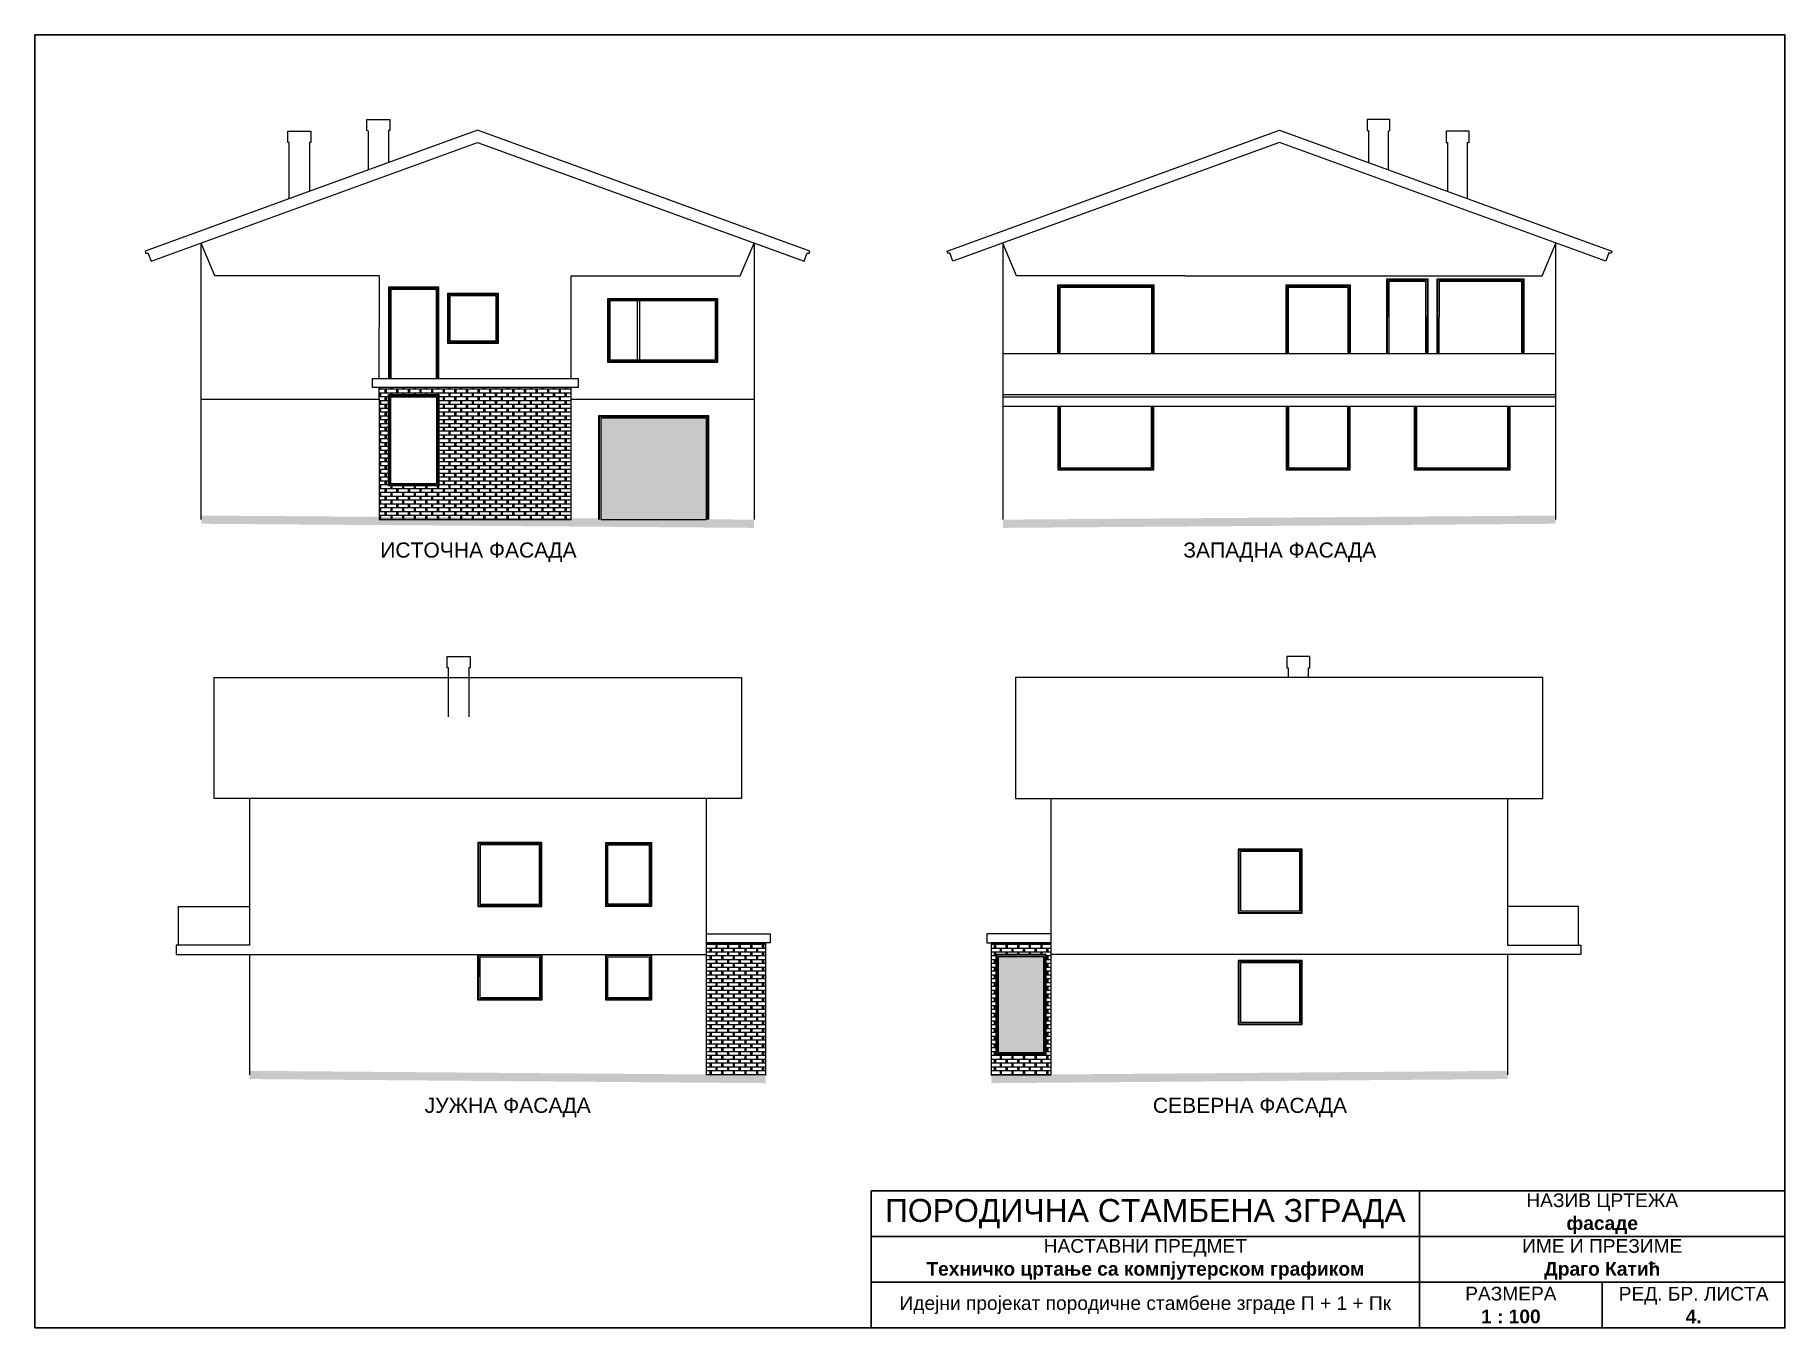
# Model space of a CAD drawing. Header units: millimetres. Extents: x -10 to 3820, y -1561 to 1269.
import ezdxf

# ---------------------------------------------------------------- set-up
doc = ezdxf.new("R2010")
doc.units = ezdxf.units.MM
for name, color, linetype, lineweight in [('Fasada', 251, 'Continuous', 25), ('Fasada @ 1', 251, 'Continuous', 25), ('Sastavnica', 250, 'Continuous', 30), ('Sastavnica @ 1', 250, 'Continuous', 30)]:
    doc.layers.add(name, color=color, linetype=linetype, lineweight=lineweight)
doc.layers.add('Ostalo', color=8, linetype='Continuous')
doc.layers.add('Pomocne', color=2, linetype='Continuous')
doc.styles.add('teskt_stil', font='arial_2.ttf', dxfattribs={"height": 33})
pattern_1 = [(228.0128, (-144.312, -1279.811), (-203.2001727, -228.6002809), [3.41721, -338.305]), (184.9697, (-146.598, -1282.351), (304.80049306, 25.39982075), [5.86405, -580.54]), (132.5104, (-152.44, -1282.859), (253.9998152, -279.4002729), [4.13482, -409.347]), (267.2737, (-162.346, -1289.209), (25.3998897, 507.99983653), [5.34005, -528.664]), (292.8337, (-162.6, -1294.543), (-127.00036056, 304.8001733), [5.23634, -518.398]), (357.2737, (-160.568, -1299.369), (-507.99983653, 25.3998897), [5.34005, -528.664]), (37.6942, (-155.234, -1299.62305), (-330.20020861, -253.99977357), [7.06194, -699.131]), (72.2553, (-149.646, -1295.30505), (177.80035565, 558.80016206), [6.6672, -660.053]), (121.4296, (-147.614, -1288.955), (-203.20005235, 330.1996116), [5.35813, -530.455]), (175.2364, (-150.408, -1284.383), (279.3997805, -25.3997616), [6.11713, -299.739]), (222.3974, (-156.504, -1283.87505), (-304.80000917, -279.3996365), [7.91078, -783.168]), (138.8141, (-137.2, -1289.463), (-177.7998867, 152.3997656), [2.70005, -267.306]), (171.4692, (-139.232, -1287.685), (330.19949596, -50.800128), [5.13682, -508.546]), (225, (-144.312, -1286.923), (-5e-15, -25.39998), [3.59209, -32.3289]), (203.1986, (-146.09, -1283.875), (127.0004283, 50.8002227), [1.93441, -191.506]), (291.8014, (-147.868, -1284.637), (-25.400018, 76.200049), [2.73566, -134.048]), (30.9638, (-146.852, -1287.177), (76.1999195, 50.8000396), [4.4432, -143.663]), (161.5651, (-143.042, -1284.891), (50.800023, -25.399962), [3.21287, -77.109]), (16.3895, (-162.6, -1284.637), (254.00014014, 76.1998415), [4.50088, -445.588]), (70.3462, (-158.282, -1283.367), (-101.5997169, -279.3996049), [3.77599, -373.822]), (293.1986, (-143.042, -1279.811), (-50.8002227, 127.0004283), [3.8688, -189.572]), (343.6105, (-141.518, -1283.367), (-254.00014014, 76.1998415), [4.50088, -445.588]), (339.444, (-162.6, -1300.385), (-127.0001576, 50.7999384), [4.34035, -212.677]), (294.7751, (-158.536, -1301.909), (-126.999704, 279.3998703), [3.63672, -360.036]), (66.8014, (-142.788, -1305.211), (50.8002227, 127.0004283), [3.8688, -189.572]), (17.354, (-141.264, -1301.655), (-330.2000178, -101.59984676), [4.25783, -421.524]), (69.444, (-155.234, -1305.211), (-50.7999384, -127.0001576), [2.17018, -214.848]), (101.3099, (-144.312, -1305.211), (-25.3998746, 101.5996746), [1.29515, -128.22]), (165.9638, (-144.566, -1303.941), (76.200054, -25.399956), [5.23634, -99.4905]), (186.009, (-149.646, -1302.671), (253.99962544, 25.3999407), [4.85267, -480.414]), (303.6901, (-146.852, -1289.463), (-25.400009, 50.799951), [3.66324, -87.9178]), (353.1572, (-144.82, -1292.511), (431.80017857, -50.80022752), [6.39557, -633.16]), (60.9454, (-138.47, -1293.273), (-101.5997637, -177.7995761), [2.61508, -258.894]), (90, (-137.2, -1290.987), (-25.4, 25.4), [1.524, -23.876]), (120.2564, (-150.154, -1301.909), (101.5997847, -177.7999103), [3.52867, -349.339]), (48.0128, (-151.932, -1298.861), (203.2001727, 228.6002809), [6.83443, -334.888]), (0, (-147.36, -1293.78), (25.4, 25.4), [6.604, -18.796]), (325.3048, (-140.756, -1293.781), (-253.9995599, 177.8000169), [4.0161, -397.593]), (254.0546, (-137.454, -1296.067), (-25.4000648, -101.600242), [3.69829, -181.217]), (207.646, (-138.47, -1299.623), (-482.5998305, -254.00015975), [6.02145, -596.125]), (175.4261, (-143.804, -1302.417), (-330.20007605, 25.3998771), [6.37029, -630.658]), (175.4261, (-143.804, -1302.417), (-330.20007605, 25.3998771), [6.37029, -630.658])]

# ---------------------------------------------------------------- blocks, each defined once
blk = doc.blocks.new('gtgrg')
at = {"layer": 'Sastavnica'}
blk.add_lwpolyline([(3750.8, 53.14), (4133.8, 53.14), (4133.8, 336.14), (3750.8, 336.14)], close=True, dxfattribs=at)
for points in [[(3933.8, 53.14), (3933.8, 83.14)], [(3933.8, 83.14), (4133.8, 83.14)], [(3933.8, 53.14), (4133.8, 53.14), (4133.8, 83.14)], [(4053.8, 53.14), (4053.8, 83.14)], [(4133.8, 73.14), (3933.8, 73.14)], [(4133.8, 63.14), (3933.8, 63.14)], [(4093.8, 53.14), (4093.8, 63.14)]]:
    blk.add_lwpolyline(points, dxfattribs=at)
at = {"layer": 'Sastavnica @ 1', "attachment_point": 5, "style": 'teskt_stil'}
for s, width, gutter_width, insert, char_height in [('{\\fArial|b0|i0|c204|p34;ПОРОДИЧНА СТАМБЕНА ЗГРАДА}', 120, 100, (3993.8, 78.14), 5), ('{\\fArial|b0|i0|c204|p34;НАЗИВ ЦРТЕЖА\\P\\fArial|b1|i0|c204|p34;фасаде}', 80, 15, (4093.8, 78.14), 3), ('{\\fArial|b0|i0|c204|p34;НАСТАВНИ ПРЕДМЕТ\\P\\fArial|b1|i0|c204|p34;Техничко цртање са компјутерском графиком}', 120, 15, (3993.8, 68.14), 3), ('{\\fArial|b0|i0|c204|p34;ИМЕ И ПРЕЗИМЕ\\P\\fArial|b1|i0|c204|p34;Драго Катић}', 80, 15, (4093.8, 68.14), 3), ('{\\fArial|b0|i0|c204|p34;РАЗМЕРА\\P\\fArial|b1|i0|c204|p34;1 : 100}', 40, 15, (4073.8, 58.14), 3), ('{\\fArial|b0|i0|c204|p34;РЕД. БР. ЛИСТА\\P\\fArial|b1|i0|c238|p34;4\\fArial|b1|i0|c204|p34;.}', 40, 15, (4113.8, 58.14), 3), ('{\\fArial|b0|i0|c204|p34;Идејни пројекат породичне стамбене зграде П + 1 + Пк}', 120, 15, (3993.8, 58.14), 3)]:
    blk.add_mtext_dynamic_manual_height_columns(s, width=width, gutter_width=gutter_width, heights=[0], dxfattribs=dict(at, insert=insert, char_height=char_height))

msp = doc.modelspace()

# ---------------------------------------------------------------- hatches: boundary and pattern name
at = {"layer": 'Fasada'}
h = msp.add_hatch(dxfattribs=at)
h.set_pattern_fill('BRSTONE', color=250)
h.paths.add_polyline_path([(1164, 472.2), (1164, 497.2), (743.8, 497.2), (743.8, 472.2), (743.8, 208.3), (1164, 208.3)])
h.paths.add_polyline_path([(873.9, 282), (763.8, 282), (763.8, 482), (873.9, 482)], flags=16)
h.paths.add_polyline_path([(871.9, 284), (765.8, 284), (765.8, 480), (871.9, 480)], flags=0)
h.paths.add_polyline_path([(868.9, 287), (768.8, 287), (768.8, 477), (868.9, 477)], flags=0)
h = msp.add_hatch(dxfattribs=at)
h.set_pattern_fill('DASH', color=250)
h.paths.add_polyline_path([(1459, 431.1), (1229, 431.1), (1229, 208.3), (1459, 208.3)])
h.paths.add_polyline_path([(2198.2, -748.2), (2098.2, -748.2), (2098.2, -958.2), (2198.2, -958.2)])
h = msp.add_hatch(dxfattribs=at)
h.set_pattern_fill('BRSTONE', color=250)
h.paths.add_polyline_path([(1459.2, -1007.1), (1557.5, -1007.1), (1589.2, -1007.2), (1589.2, -718.2), (1459.2, -718.2)])
h = msp.add_hatch(dxfattribs=at)
h.set_pattern_fill('BRSTONE', color=250)
h.paths.add_polyline_path([(2213.2, -718.2), (2083.2, -718.2), (2083.2, -1007.2), (2213.2, -1007.1)])
h.paths.add_polyline_path([(2093.2, -963.2), (2093.2, -743.2), (2203.2, -743.2), (2203.2, -963.2)], flags=16)
h.paths.add_polyline_path([(2095.2, -961.2), (2095.2, -745.2), (2201.2, -745.2), (2201.2, -961.2)], flags=0)
h.paths.add_polyline_path([(2098.2, -958.2), (2098.2, -748.2), (2198.2, -748.2), (2198.2, -958.2)], flags=0)
at = {"layer": 'Ostalo'}
h = msp.add_hatch(dxfattribs=at)
h.set_pattern_fill('GRAVEL', color=250, style=0)
h.set_pattern_definition([(228.0128, (-172.8966, -64.4199), (-203.2001727, -228.6002809), [3.4172, -338.305]), (184.9697, (-175.1826, -66.9599), (304.80049306, 25.39982075), [5.86405, -580.54]), (132.5104, (-181.0246, -67.4679), (253.9998152, -279.4002729), [4.13482, -409.347]), (267.2737, (-190.9306, -73.8179), (25.3998897, 507.9998365), [5.34005, -528.664]), (292.8337, (-191.1846, -79.1519), (-127.00036056, 304.8001733), [5.23634, -518.398]), (357.2737, (-189.1526, -83.9779), (-507.9998365, 25.3998897), [5.34005, -528.664]), (37.6942, (-183.8186, -84.2319), (-330.2002086, -253.99977357), [7.06194, -699.131]), (72.2553, (-178.2306, -79.9139), (177.80035565, 558.80016206), [6.6672, -660.053]), (121.4296, (-176.1986, -73.5639), (-203.20005235, 330.1996116), [5.35813, -530.455]), (175.2364, (-178.9926, -68.992), (279.3997805, -25.3997616), [6.11713, -299.739]), (222.3974, (-185.0886, -68.4839), (-304.80000917, -279.3996365), [7.91078, -783.168]), (138.8141, (-165.7846, -74.072), (-177.7998867, 152.3997656), [2.70005, -267.306]), (171.4692, (-167.8166, -72.2939), (330.199496, -50.800128), [5.13682, -508.546]), (225, (-172.897, -71.532), (-5e-15, -25.39998), [3.5921, -32.3289]), (203.1986, (-174.6746, -68.484), (127.000428, 50.800223), [1.9344, -191.506]), (291.8014, (-176.4526, -69.246), (-25.400018, 76.200049), [2.73566, -134.048]), (30.9638, (-175.4366, -71.786), (76.19992, 50.80004), [4.4432, -143.663]), (161.5651, (-171.627, -69.5), (50.800023, -25.399962), [3.21287, -77.109]), (16.3895, (-191.1846, -69.2459), (254.0001401, 76.1998415), [4.50088, -445.588]), (70.3462, (-186.8666, -67.9759), (-101.5997169, -279.3996049), [3.776, -373.822]), (293.1986, (-171.6266, -64.42), (-50.800223, 127.000428), [3.8688, -189.572]), (343.6105, (-170.1026, -67.9759), (-254.0001401, 76.1998415), [4.50088, -445.588]), (339.444, (-191.1846, -84.994), (-127.0001576, 50.7999384), [4.34035, -212.677]), (294.7751, (-187.1206, -86.5179), (-126.999704, 279.3998703), [3.63672, -360.036]), (66.8014, (-171.3726, -89.82), (50.800223, 127.000428), [3.8688, -189.572]), (17.354, (-169.8486, -86.2639), (-330.2000178, -101.5998468), [4.25783, -421.524]), (69.444, (-183.8186, -89.82), (-50.7999384, -127.0001576), [2.17018, -214.848]), (101.3099, (-172.8966, -89.82), (-25.399875, 101.599675), [1.29515, -128.22]), (165.9638, (-173.1506, -88.55), (76.200054, -25.399956), [5.23634, -99.4905]), (186.009, (-178.2306, -87.2799), (253.9996254, 25.3999407), [4.85267, -480.414]), (303.6901, (-175.4366, -74.072), (-25.40001, 50.79995), [3.66324, -87.9178]), (353.1572, (-173.4046, -77.1199), (431.80017857, -50.8002275), [6.39557, -633.16]), (60.9454, (-167.0546, -77.882), (-101.5997637, -177.799576), [2.61508, -258.894]), (90, (-165.785, -75.596), (-25.4, 25.4), [1.524, -23.876]), (120.2564, (-178.7386, -86.5179), (101.5997847, -177.7999103), [3.52867, -349.339]), (48.0128, (-180.5166, -83.4699), (203.2001727, 228.6002809), [6.83443, -334.888]), (0, (-175.945, -78.39), (25.4, 25.4), [6.604, -18.796]), (325.3048, (-169.3406, -78.3899), (-253.9995599, 177.8000169), [4.0161, -397.593]), (254.0546, (-166.0386, -80.676), (-25.400065, -101.600242), [3.6983, -181.217]), (207.646, (-167.0546, -84.2319), (-482.5998305, -254.00015975), [6.02145, -596.125]), (175.4261, (-172.3886, -87.0259), (-330.20007605, 25.3998771), [6.3703, -630.658]), (175.4261, (-172.3886, -87.0259), (-330.20007605, 25.3998771), [6.3703, -630.658])])
h.paths.add_polyline_path([(1563.9, 208.3), (353.9, 217.3), (353.9, 199.3), (1563.9, 190.3)])
h = msp.add_hatch(dxfattribs=at)
h.set_pattern_fill('GRAVEL', color=250, style=0)
h.set_pattern_definition([(228.0128, (-531.2792, -64.4199), (-203.2001727, -228.6002809), [3.41721, -338.305]), (184.9697, (-533.5652, -66.9599), (304.80049306, 25.39982075), [5.86405, -580.54]), (132.5104, (-539.4072, -67.4679), (253.9998152, -279.4002729), [4.13482, -409.347]), (267.2737, (-549.3132, -73.8179), (25.3998897, 507.99983653), [5.34005, -528.664]), (292.8337, (-549.5672, -79.1519), (-127.00036056, 304.8001733), [5.23634, -518.398]), (357.2737, (-547.5352, -83.9779), (-507.99983653, 25.3998897), [5.34005, -528.664]), (37.6942, (-542.2012, -84.2319), (-330.20020861, -253.99977357), [7.06194, -699.131]), (72.2553, (-536.6132, -79.9139), (177.80035565, 558.80016206), [6.6672, -660.053]), (121.4296, (-534.5812, -73.5639), (-203.20005235, 330.1996116), [5.35813, -530.455]), (175.2364, (-537.3752, -68.992), (279.3997805, -25.3997616), [6.11713, -299.739]), (222.3974, (-543.4712, -68.4839), (-304.80000917, -279.3996365), [7.91078, -783.168]), (138.8141, (-524.1672, -74.072), (-177.7998867, 152.3997656), [2.70005, -267.306]), (171.4692, (-526.1992, -72.2939), (330.19949596, -50.800128), [5.13682, -508.546]), (225, (-531.28, -71.532), (-5e-15, -25.39998), [3.59209, -32.3289]), (203.1986, (-533.0572, -68.484), (127.0004283, 50.8002227), [1.93441, -191.506]), (291.8014, (-534.835, -69.246), (-25.400018, 76.200049), [2.73566, -134.048]), (30.9638, (-533.819, -71.786), (76.1999195, 50.8000396), [4.4432, -143.663]), (161.5651, (-530.009, -69.5), (50.800023, -25.399962), [3.21287, -77.109]), (16.3895, (-549.5672, -69.2459), (254.00014014, 76.1998415), [4.50088, -445.588]), (70.3462, (-545.2492, -67.9759), (-101.5997169, -279.3996049), [3.77599, -373.822]), (293.1986, (-530.0092, -64.42), (-50.8002227, 127.0004283), [3.8688, -189.572]), (343.6105, (-528.4852, -67.9759), (-254.00014014, 76.1998415), [4.50088, -445.588]), (339.444, (-549.5672, -84.994), (-127.0001576, 50.7999384), [4.34035, -212.677]), (294.7751, (-545.5032, -86.5179), (-126.999704, 279.3998703), [3.63672, -360.036]), (66.8014, (-529.7552, -89.82), (50.8002227, 127.0004283), [3.8688, -189.572]), (17.354, (-528.2312, -86.2639), (-330.2000178, -101.59984676), [4.25783, -421.524]), (69.444, (-542.2012, -89.82), (-50.7999384, -127.0001576), [2.17018, -214.848]), (101.3099, (-531.279, -89.82), (-25.3998746, 101.5996746), [1.29515, -128.22]), (165.9638, (-531.533, -88.55), (76.200054, -25.399956), [5.23634, -99.4905]), (186.009, (-536.6132, -87.2799), (253.99962544, 25.3999407), [4.85267, -480.414]), (303.6901, (-533.819, -74.072), (-25.400009, 50.799951), [3.66324, -87.9178]), (353.1572, (-531.7872, -77.1199), (431.80017857, -50.80022752), [6.39557, -633.16]), (60.9454, (-525.4372, -77.882), (-101.5997637, -177.7995761), [2.61508, -258.894]), (90, (-524.167, -75.596), (-25.4, 25.4), [1.524, -23.876]), (120.2564, (-537.1212, -86.5179), (101.5997847, -177.7999103), [3.52867, -349.339]), (48.0128, (-538.8992, -83.4699), (203.2001727, 228.6002809), [6.83443, -334.888]), (0, (-534.327, -78.39), (25.4, 25.4), [6.604, -18.796]), (325.3048, (-527.7232, -78.3899), (-253.9995599, 177.8000169), [4.0161, -397.593]), (254.0546, (-524.4212, -80.676), (-25.4000648, -101.600242), [3.69829, -181.217]), (207.646, (-525.4372, -84.2319), (-482.5998305, -254.00015975), [6.02145, -596.125]), (175.4261, (-530.7712, -87.0259), (-330.20007605, 25.3998771), [6.37029, -630.658]), (175.4261, (-530.7712, -87.0259), (-330.20007605, 25.3998771), [6.37029, -630.658])])
h.paths.add_polyline_path([(2108.6, 208.3), (3318.6, 217.3), (3318.6, 199.3), (2108.6, 190.3)])
h = msp.add_hatch(dxfattribs=at)
h.set_pattern_fill('GRAVEL', color=250, style=0)
h.set_pattern_definition(pattern_1)
h.paths.add_polyline_path([(1589.2, -1007.1), (459.4, -998.1), (459.4, -1016.1), (1589.2, -1025.1)])
h = msp.add_hatch(dxfattribs=at)
h.set_pattern_fill('GRAVEL', color=250, style=0)
h.set_pattern_definition(pattern_1)
h.paths.add_polyline_path([(2083.2, -1007.1), (3213.1, -998.1), (3213.1, -1016.1), (2083.2, -1025.1)])

# ---------------------------------------------------------------- linework, layer by layer
at = {"layer": 'Fasada', "color": 250}
for p, q in [((383.8, 742.2), (353.8, 813.7)), ((1533.8, 742.2), (1563.8, 813.7)), ((1563.8, 813.7), (1563.8, 742.2)), ((2138.6, 742.2), (2108.6, 813.7)), ((2108.6, 813.7), (2108.6, 742.2)), ((3288.6, 742.2), (3318.6, 813.7)), ((743.9, 742.2), (383.8, 742.2)), ((743.8, 517.2), (743.9, 742.2)), ((1164, 517.2), (1164, 742.2)), ((1164, 742.2), (1533.8, 742.2)), ((1563.8, 742.2), (1563.8, 472.2)), ((2108.6, 742.2), (2108.6, 472.2)), ((2508.4, 742.2), (2138.6, 742.2)), ((2928.6, 742.2), (3288.6, 742.2)), ((2108.6, 472.2), (2108.6, 208.3)), ((459.4, -401.7), (459.4, -723.2)), ((3213.1, -401.7), (3213.1, -723.2)), ((459.4, -723.2), (299.4, -723.2)), ((299.4, -723.2), (299.4, -743.2)), ((3213.1, -723.2), (3373.1, -723.2)), ((3373.1, -723.2), (3373.1, -743.2)), ((299.4, -743.2), (459.4, -743.2)), ((3373.1, -743.2), (3213.1, -743.2))]:
    msp.add_line(p, q, dxfattribs=at)
for points in [[(719.8, 973.5), (719.8, 1058.9), (716.8, 1059.9), (716.8, 1083.9), (766.8, 1083.9), (766.8, 1059.9), (763.8, 1059.9), (763.8, 989.5)], [(2952.6, 973.5), (2952.6, 1058.9), (2955.6, 1059.9), (2955.6, 1083.9), (2905.6, 1083.9), (2905.6, 1059.9), (2908.6, 1059.9), (2908.6, 989.5)], [(231.4, 795.7), (233.1, 791), (237.5, 792.6), (244.4, 773.8), (958.8, 1033.9), (1673.3, 773.8), (1680.1, 792.6), (1684.5, 791), (1686.2, 795.7), (958.8, 1060.5), (231.4, 795.7)], [(546.7, 910.5), (546.7, 1033.9), (543.7, 1033.9), (543.7, 1058.9), (593.7, 1058.9), (593.8, 1033.9), (590.8, 1033.9), (590.8, 926.5)], [(3441.1, 795.7), (3439.3, 791), (3434.9, 792.6), (3428.1, 773.8), (2713.6, 1033.9), (1999.2, 773.8), (1992.4, 792.6), (1987.9, 791), (1986.2, 795.7), (2713.6, 1060.5), (3441.1, 795.7)], [(3125.7, 910.5), (3125.7, 1033.9), (3128.7, 1033.9), (3128.7, 1058.9), (3078.7, 1058.9), (3078.6, 1033.9), (3081.6, 1033.9), (3081.6, 926.5)], [(353.8, 472.2), (353.8, 813.7)], [(3318.6, 472.2), (3318.6, 813.7)], [(2508.4, 742.2), (2928.6, 742.2)], [(2948.6, 572), (2948.7, 735.5), (3038.7, 735.5), (3038.6, 572)], [(2950.6, 572), (2950.7, 733.5), (3036.7, 733.5), (3036.6, 572)], [(2953.6, 572), (2953.7, 730.5), (3033.7, 730.5), (3033.6, 572)], [(3058.6, 572), (3058.7, 735.5), (3248.7, 735.5), (3248.6, 572)], [(3060.6, 572), (3060.7, 733.5), (3246.7, 733.5), (3246.6, 572)], [(3063.6, 572), (3063.7, 730.5), (3243.7, 730.5), (3243.6, 572)], [(873.9, 517.2), (873.9, 717.2), (763.8, 717.2), (763.8, 517.2)], [(871.9, 517.2), (871.9, 715.2), (765.8, 715.2), (765.8, 517.2)], [(868.9, 517.2), (868.9, 712.2), (768.8, 712.2), (768.8, 517.2)], [(893.8, 704), (1003.8, 704), (1003.8, 594), (893.8, 594), (893.8, 704)], [(1244, 692.6), (1484, 692.6), (1484, 552.3), (1244, 552.3), (1244, 692.6)], [(2228.7, 572), (2228.7, 722.3), (2438.7, 722.3), (2438.6, 572)], [(2230.7, 572), (2230.7, 720.3), (2436.7, 720.3), (2436.6, 572)], [(2233.7, 572), (2233.7, 717.3), (2433.7, 717.3), (2433.6, 572)], [(2728.6, 572), (2728.7, 722.3), (2868.7, 722.3), (2868.6, 572)], [(2730.6, 572), (2730.7, 720.3), (2866.7, 720.3), (2866.6, 572)], [(2733.6, 572), (2733.7, 717.3), (2863.7, 717.3), (2863.6, 572)], [(1309, 557.6), (1309, 687.6)], [(1314, 557.6), (1314, 687.6)], [(2108.6, 572), (3318.6, 572)], [(743.8, 497.2), (728.8, 497.2), (728.8, 517.2), (1178.8, 517.2), (1178.8, 497.2), (743.8, 497.2)], [(353.9, 208.3), (353.8, 472.2)], [(353.8, 472.2), (743.8, 472.2)], [(743.8, 472.2), (743.8, 497.2)], [(743.8, 472.2), (743.8, 208.3)], [(763.8, 482), (873.9, 482), (873.9, 282), (763.8, 282), (763.8, 482)], [(1164, 472.2), (1164, 497.2)], [(1164, 208.3), (1164, 472.2), (1563.9, 472.2), (1563.9, 208.3)], [(2108.6, 482), (3318.6, 482)], [(2108.6, 477), (3318.6, 477)], [(3318.6, 208.3), (3318.6, 472.2)], [(1224, 208.3), (1224, 436.1), (1464, 436.1), (1464, 208.3)], [(1226, 208.3), (1226, 434.1), (1462, 434.1), (1462, 208.3)], [(1229, 208.3), (1229, 431.1), (1459, 431.1), (1459, 208.3)], [(2108.6, 457), (3318.6, 457)], [(2228.6, 457), (2228.6, 317), (2438.6, 317), (2438.6, 457)], [(2230.6, 457), (2230.6, 319), (2436.6, 319), (2436.6, 457)], [(2233.6, 457), (2233.6, 322), (2433.6, 322), (2433.6, 457)], [(2728.6, 457), (2728.6, 317), (2868.6, 317), (2868.6, 457)], [(2730.6, 457), (2730.6, 319), (2866.6, 319), (2866.6, 457)], [(2733.6, 457), (2733.6, 322), (2863.6, 322), (2863.6, 457)], [(3008.6, 457), (3008.6, 317), (3218.6, 317), (3218.6, 457)], [(3010.6, 457), (3010.6, 319), (3216.6, 319), (3216.6, 457)], [(3013.6, 457), (3013.6, 322), (3213.6, 322), (3213.6, 457)], [(743.8, 208.3), (1164, 208.3)], [(1229, 208.3), (1459, 208.3)], [(895.3, -223.6), (895.3, -116.3), (892.3, -116.3), (892.3, -91.3), (942.3, -91.3), (942.4, -116.3), (939.4, -116.3), (939.4, -223.6)], [(2777.1, -137), (2777.1, -116.3), (2780.1, -116.3), (2780.1, -91.3), (2730.1, -91.3), (2730.1, -116.3), (2733.1, -116.3), (2733.1, -137)], [(382.4, -401.7), (382.4, -137), (1536.2, -137), (1536.2, -401.7), (382.4, -401.7)], [(3290.1, -401.7), (3290.1, -137), (2136.2, -137), (2136.2, -401.7), (3290.1, -401.7)], [(1459.2, -401.7), (1459.2, -1007.1)], [(2213.2, -401.7), (2213.2, -1007.1)], [(959.2, -638.2), (1099.2, -638.2), (1099.2, -498.2), (959.2, -498.2), (959.2, -638.2)], [(1239.2, -638.2), (1239.2, -498.2), (1339.2, -498.2), (1339.2, -638.2), (1239.2, -638.2)], [(2763.2, -653.1), (2763.2, -513.1), (2623.2, -513.2), (2623.2, -653.2), (2763.2, -653.1)], [(459.4, -723.2), (304.4, -723.2), (304.4, -638.2), (459.4, -638.2)], [(3213.1, -723.2), (3368.1, -723.2), (3368.1, -638.2), (3213.1, -638.2)], [(1459.2, -698.1), (1599.2, -698.1), (1599.2, -718.1), (1459.2, -718.1)], [(1459.2, -718.2), (1589.2, -718.2), (1589.2, -1007.2), (1459.2, -1007.1)], [(2213.2, -698.1), (2073.2, -698.1), (2073.2, -718.1), (2213.2, -718.1)], [(2213.2, -718.2), (2083.2, -718.2), (2083.2, -1007.2), (2213.2, -1007.1)], [(459.4, -743.2), (459.4, -1007.1)], [(459.4, -743.2), (1459.2, -743.2)], [(959.3, -743.2), (1099.2, -743.2), (1099.2, -843.2), (959.2, -843.2), (959.3, -743.2)], [(1239.2, -743.2), (1339.2, -743.2), (1339.2, -843.2), (1239.2, -843.2), (1239.2, -743.2)], [(2203.2, -963.2), (2203.2, -743.2), (2093.2, -743.2), (2093.2, -963.2), (2203.2, -963.2)], [(3213.1, -743.2), (2213.2, -743.2)], [(2623.2, -896.9), (2763.2, -896.9), (2763.2, -756.9), (2623.2, -756.9), (2623.2, -896.9)], [(3213.1, -743.2), (3213.1, -1007.1)]]:
    msp.add_lwpolyline(points, dxfattribs=at)
for points in [[(895.8, 702), (1001.8, 702), (1001.8, 596), (895.8, 596)], [(898.8, 699), (998.8, 699), (998.8, 599), (898.8, 599)], [(1246, 690.6), (1482, 690.6), (1482, 554.3), (1246, 554.3)], [(1249, 687.6), (1479, 687.6), (1479, 557.3), (1249, 557.3)], [(765.8, 480), (871.9, 480), (871.9, 284), (765.8, 284)], [(768.8, 477), (868.9, 477), (868.9, 287), (768.8, 287)], [(961.2, -636.2), (1097.2, -636.2), (1097.2, -500.2), (961.2, -500.2)], [(964.2, -633.2), (1094.2, -633.2), (1094.2, -503.2), (964.2, -503.2)], [(1241.2, -636.2), (1241.2, -500.2), (1337.2, -500.2), (1337.2, -636.2)], [(1244.2, -633.2), (1244.2, -503.2), (1334.2, -503.2), (1334.2, -633.2)], [(2761.2, -651.1), (2761.2, -515.1), (2625.2, -515.2), (2625.2, -651.2)], [(2758.2, -648.1), (2758.2, -518.1), (2628.2, -518.2), (2628.2, -648.2)], [(961.3, -745.2), (1097.2, -745.2), (1097.2, -841.2), (961.2, -841.2)], [(964.3, -748.2), (1094.2, -748.2), (1094.2, -838.2), (964.2, -838.2)], [(1241.2, -745.2), (1337.2, -745.2), (1337.2, -841.2), (1241.2, -841.2)], [(1244.2, -748.2), (1334.2, -748.2), (1334.2, -838.2), (1244.2, -838.2)], [(2201.2, -961.2), (2201.2, -745.2), (2095.2, -745.2), (2095.2, -961.2)], [(2198.2, -958.2), (2198.2, -748.2), (2098.2, -748.2), (2098.2, -958.2)], [(2625.2, -894.9), (2761.2, -894.9), (2761.2, -758.9), (2625.2, -758.9)], [(2628.2, -891.9), (2758.2, -891.9), (2758.2, -761.9), (2628.2, -761.9)]]:
    msp.add_lwpolyline(points, close=True, dxfattribs=at)

# ---------------------------------------------------------------- block references
at = {"layer": 'Pomocne', "color": 250, "xscale": 10, "yscale": 10, "zscale": 10}
msp.add_blockref('gtgrg', (-37517.8, -2092.3), dxfattribs=at)

# ---------------------------------------------------------------- texts
at = {"layer": 'Fasada @ 1', "color": 250, "char_height": 33, "attachment_point": 1, "style": 'teskt_stil'}
for s, width, insert in [('\\pi391.86;{\\fArial|b0|i0|c204|p34;ИСТОЧНА ФАСАДА}', 1210, (353.9, 158.3)), ('\\pi394.66;{\\fArial|b0|i0|c204|p34;ЗАПАДНА ФАСАДА}', 1210, (2108.6, 158.3)), ('\\pi383.72;{\\fArial|b0|i0|c204|p34;ЈУЖНА ФАСАДА}', 1129.831, (459.4, -1057.1)), ('\\pi353.56;{\\fArial|b0|i0|c204|p34;СЕВЕРНА ФАСАДА}', 1129.831, (2083.2, -1057.1))]:
    msp.add_mtext_dynamic_manual_height_columns(s, width=width, gutter_width=165, heights=[0], dxfattribs=dict(at, insert=insert))

doc.saveas('drawing.dxf')
